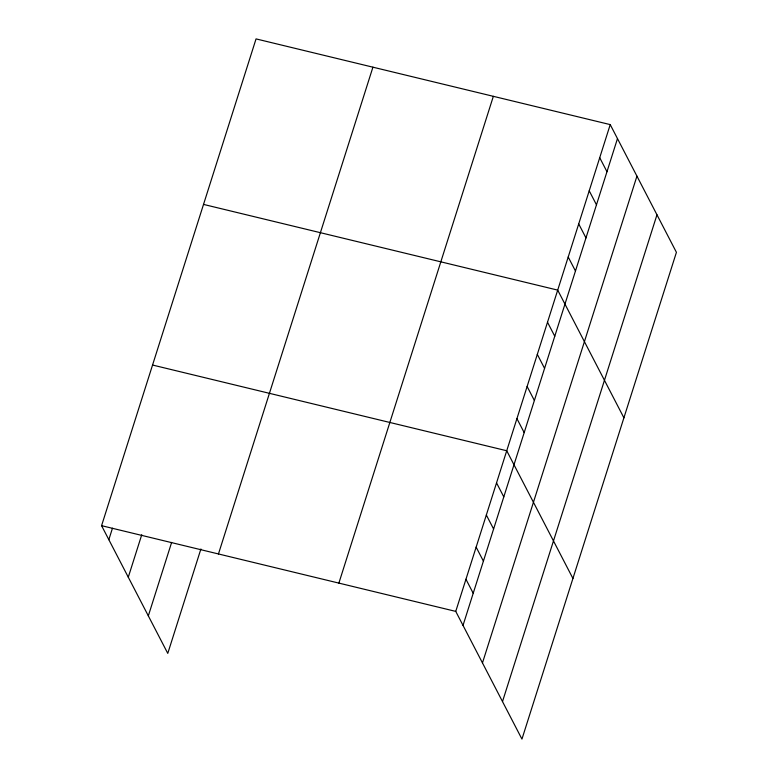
<?xml version="1.0" encoding="UTF-8"?>
<svg xmlns="http://www.w3.org/2000/svg" width="778" height="778" viewBox="0 0 778 778"><rect width="100%" height="100%" fill="white"/><g stroke="black" fill="none" stroke-linecap="round" stroke-linejoin="round"><path stroke-width="1.17" d="M200.909 548.976L167.776 653.394L101.578 525.675L256.05 38.9L610.224 124.606L676.422 252.325L521.95 739.1L455.752 611.391L610.224 124.606M108.832 539.679L112.47 528.204M128.282 577.208L141.752 534.749M148.326 615.865L171.627 542.431M218.453 553.965L372.925 67.18M338.877 583.101L493.349 96.326M463.017 625.395L617.479 138.61M482.467 662.914L636.939 176.139M502.5 701.571L656.972 214.796M203.525 204.41L557.709 290.116L623.907 417.825M152.546 365.038L506.731 450.754L572.929 578.462M101.578 525.675L455.752 611.391M599.721 157.71L606.976 171.714M589.218 190.814L596.473 204.809M578.715 223.918L585.97 237.912M568.212 257.012L575.467 271.016M547.508 322.248L554.772 336.242M537.316 354.369L544.571 368.373M527.124 386.501L534.379 400.495M516.923 418.622L524.187 432.626M496.539 482.885L503.794 496.879M486.338 515.007L493.602 529.011M476.146 547.138L483.401 561.133M465.954 579.26L473.209 593.264"/></g></svg>
